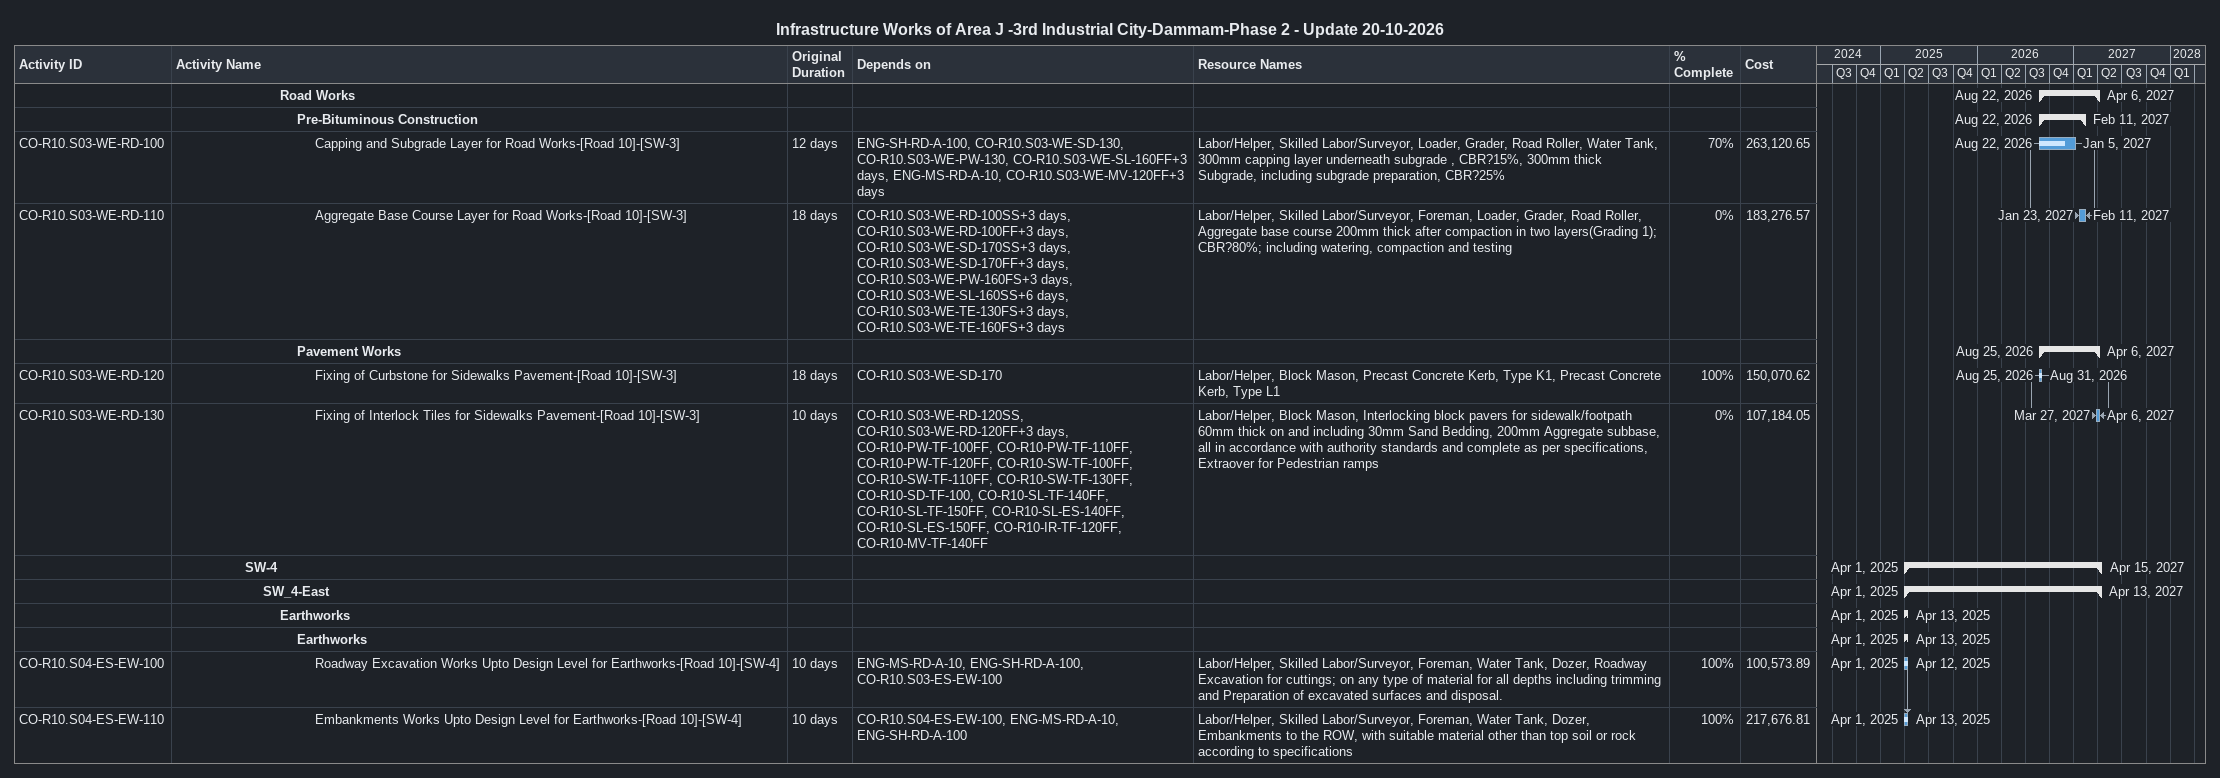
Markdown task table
Infrastructure Works of Area J -3rd Industrial City-Dammam-Phase 2 - Update 20-10-2026

| ID | Level | Task | Original duration | Start | Finish | Predecessors | Resources | % complete | Cost |
|---|---|---|---|---|---|---|---|---|---|
|  | 7 | **Road Works** |  | 2026-08-22 | 2027-04-06 |  |  |  |  |
|  | 8 | **Pre-Bituminous Construction** |  | 2026-08-22 | 2027-02-11 |  |  |  |  |
| CO-R10.S03-WE-RD-100 | 9 | Capping and Subgrade Layer for Road Works-[Road 10]-[SW-3] | 12d | 2026-08-22 | 2027-01-05 | ENG-SH-RD-A-100, CO-R10.S03-WE-SD-130, CO-R10.S03-WE-PW-130, CO-R10.S03-WE-SL-160FF+3d, ENG-MS-RD-A-10, CO-R10.S03-WE-MV-120FF+3d | Labor/Helper, Skilled Labor/Surveyor, Loader, Grader, Road Roller, Water Tank, 300mm capping layer underneath subgrade , CBR?15%, 300mm thick Subgrade, including subgrade preparation, CBR?25% | 70 | 263120.65 |
| CO-R10.S03-WE-RD-110 | 9 | Aggregate Base Course Layer for Road Works-[Road 10]-[SW-3] | 18d | 2027-01-23 | 2027-02-11 | CO-R10.S03-WE-RD-100SS+3d, CO-R10.S03-WE-RD-100FF+3d, CO-R10.S03-WE-SD-170SS+3d, CO-R10.S03-WE-SD-170FF+3d, CO-R10.S03-WE-PW-160FS+3d, CO-R10.S03-WE-SL-160SS+6d, CO-R10.S03-WE-TE-130FS+3d, CO-R10.S03-WE-TE-160FS+3d | Labor/Helper, Skilled Labor/Surveyor, Foreman, Loader, Grader, Road Roller, Aggregate base course 200mm thick after compaction in two layers(Grading 1); CBR?80%; including watering, compaction and testing | 0 | 183276.57 |
|  | 8 | **Pavement Works** |  | 2026-08-25 | 2027-04-06 |  |  |  |  |
| CO-R10.S03-WE-RD-120 | 9 | Fixing of Curbstone for Sidewalks Pavement-[Road 10]-[SW-3] | 18d | 2026-08-25 | 2026-08-31 | CO-R10.S03-WE-SD-170 | Labor/Helper, Block Mason, Precast Concrete Kerb, Type K1, Precast Concrete Kerb, Type L1 | 100 | 150070.62 |
| CO-R10.S03-WE-RD-130 | 9 | Fixing of Interlock Tiles for Sidewalks Pavement-[Road 10]-[SW-3] | 10d | 2027-03-27 | 2027-04-06 | CO-R10.S03-WE-RD-120SS, CO-R10.S03-WE-RD-120FF+3d, CO-R10-PW-TF-100FF, CO-R10-PW-TF-110FF, CO-R10-PW-TF-120FF, CO-R10-SW-TF-100FF, CO-R10-SW-TF-110FF, CO-R10-SW-TF-130FF, CO-R10-SD-TF-100, CO-R10-SL-TF-140FF, CO-R10-SL-TF-150FF, CO-R10-SL-ES-140FF, CO-R10-SL-ES-150FF, CO-R10-IR-TF-120FF, CO-R10-MV-TF-140FF | Labor/Helper, Block Mason, Interlocking block pavers for sidewalk/footpath 60mm thick on and including 30mm Sand Bedding, 200mm Aggregate subbase, all in accordance with authority standards and complete as per specifications, Extraover for Pedestrian ramps | 0 | 107184.05 |
|  | 5 | **SW-4** |  | 2025-04-01 | 2027-04-15 |  |  |  |  |
|  | 6 | **SW_4-East** |  | 2025-04-01 | 2027-04-13 |  |  |  |  |
|  | 7 | **Earthworks** |  | 2025-04-01 | 2025-04-13 |  |  |  |  |
|  | 8 | **Earthworks** |  | 2025-04-01 | 2025-04-13 |  |  |  |  |
| CO-R10.S04-ES-EW-100 | 9 | Roadway Excavation Works Upto Design Level for Earthworks-[Road 10]-[SW-4] | 10d | 2025-04-01 | 2025-04-12 | ENG-MS-RD-A-10, ENG-SH-RD-A-100, CO-R10.S03-ES-EW-100 | Labor/Helper, Skilled Labor/Surveyor, Foreman, Water Tank, Dozer, Roadway Excavation for cuttings; on any type of material for all depths including trimming and Preparation of excavated surfaces and disposal. | 100 | 100573.89 |
| CO-R10.S04-ES-EW-110 | 9 | Embankments Works Upto Design Level for Earthworks-[Road 10]-[SW-4] | 10d | 2025-04-01 | 2025-04-13 | CO-R10.S04-ES-EW-100, ENG-MS-RD-A-10, ENG-SH-RD-A-100 | Labor/Helper, Skilled Labor/Surveyor, Foreman, Water Tank, Dozer, Embankments to the ROW, with suitable material other than top soil or rock according to specifications | 100 | 217676.81 |
